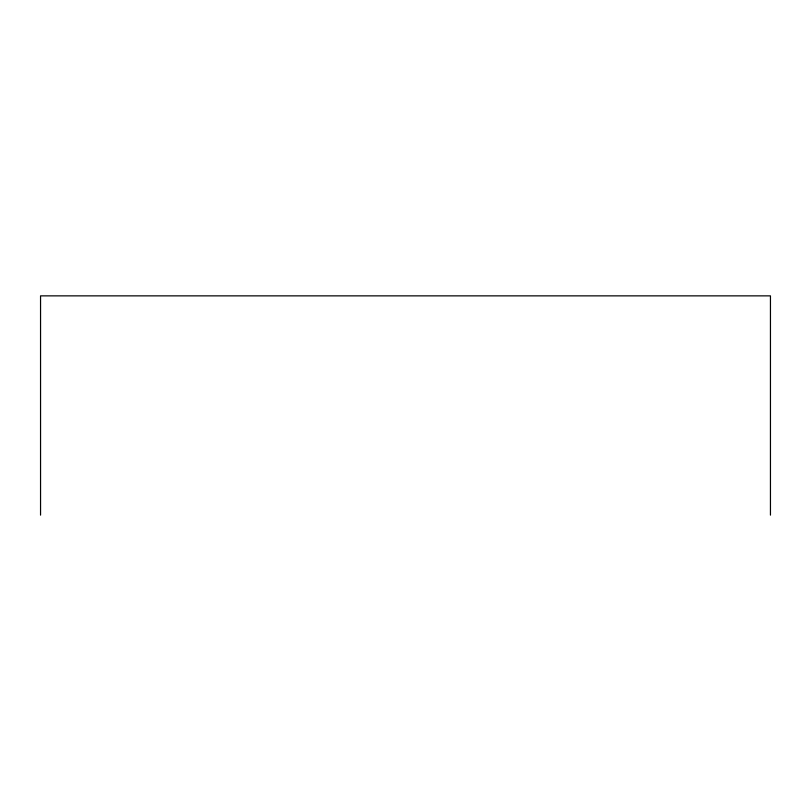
<?xml version="1.0" encoding="UTF-8"?>
<svg xmlns="http://www.w3.org/2000/svg" width="811" height="811" viewBox="0 0 811 811"><rect width="100%" height="100%" fill="white"/><g stroke="black" fill="none" stroke-linecap="round" stroke-linejoin="round"><path stroke-width="1.22" d="M770.45 515.137L770.45 295.863L40.55 295.863L40.55 515.137"/></g></svg>
